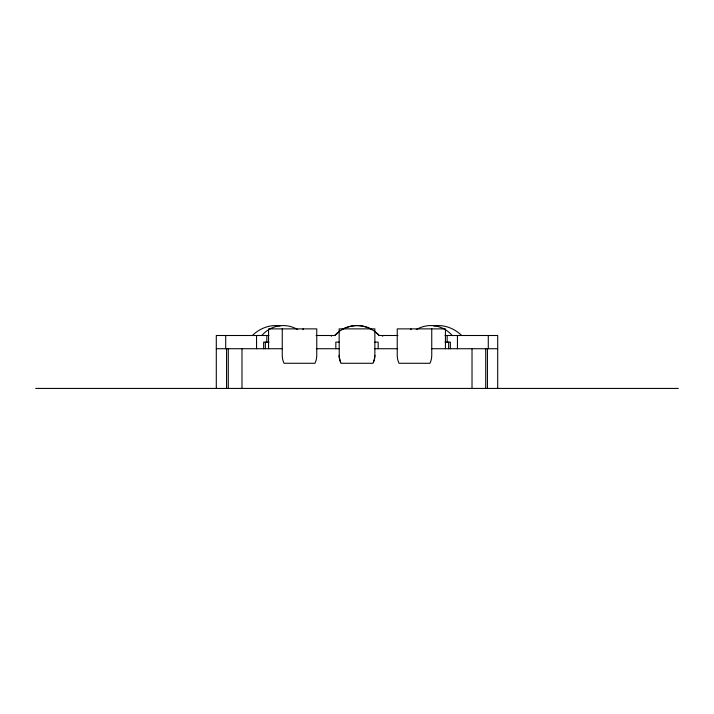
<?xml version="1.0" encoding="UTF-8"?>
<svg xmlns="http://www.w3.org/2000/svg" width="714" height="714" viewBox="0 0 714 714"><rect width="100%" height="100%" fill="white"/><g stroke="black" fill="none" stroke-linecap="round" stroke-linejoin="round"><path stroke-width="1.07" d="M374.868 355.349L374.484 358.999L373.029 363.283L340.971 363.283L339.23 357.178L339.132 328.877L374.868 328.877L374.868 355.349A17.868 17.868 0 0 1 373.377 362.489M252.381 335.5C259.53 328.404 270.026 324.263 280.102 325.959M339.453 331.296L334.857 335.446A29.774 29.774 0 0 1 379.196 335.5L379.161 335.464M341.961 329.645C351.029 324.236 362.971 324.236 372.039 329.645M433.898 325.959C443.903 324.263 454.3 328.369 461.467 335.321M268.991 335.5L216.297 335.5L216.297 388.425M316.132 335.5L335.491 335.5M378.509 335.5L397.868 335.5M445.009 335.5L497.703 335.5L497.703 388.425M268.991 342.113L263.644 342.113L263.644 348.727M339.168 342.113L335.83 342.113L335.83 348.727M374.832 342.113L378.17 342.113L378.17 348.727M445.009 342.113L450.356 342.113L450.356 348.727M216.297 348.727L282.253 348.727M316.293 348.727L339.409 348.727M374.591 348.727L397.707 348.727M431.747 348.727L497.703 348.727M35.7 388.425L678.3 388.425M374.547 331.296L379.009 335.294M488.287 335.5L488.287 348.727M487.43 348.727L487.43 388.425M485.716 348.727L485.716 388.425M472.016 348.727L472.016 388.425M457.442 335.5L457.442 348.727M448.642 342.113L448.642 348.727M447.16 335.5L447.16 342.524M445.447 348.727L445.447 328.877L397.243 328.877L397.243 355.349A17.868 17.252 -90 0 0 398.68 362.489L399.019 363.283L429.98 363.283L430.31 362.489A17.868 17.252 90 0 0 431.747 355.349L431.747 328.877M410.943 328.877L410.943 329.707M382.659 335.5L382.659 336.321M331.341 335.5L331.341 336.321M303.057 328.877L303.057 329.707M282.253 328.877L282.253 355.349A17.868 17.252 -90 0 0 283.69 362.489L284.02 363.283L314.981 363.283L315.32 362.489A17.868 17.252 -90 0 0 316.757 355.349L316.757 328.877L268.553 328.877L268.553 348.727M266.84 335.5L266.84 342.524M265.358 342.113L265.358 348.727M256.558 335.5L256.558 348.727M241.984 348.727L241.984 388.425M228.284 348.727L228.284 388.425M226.57 348.727L226.57 388.425M225.713 335.5L225.713 348.727M340.623 362.489A17.868 17.868 0 0 1 339.132 355.349M261.797 335.5A29.774 28.756 -90 0 1 297.702 329.618M416.298 329.618A29.774 28.756 90 0 1 452.203 335.5"/></g></svg>
